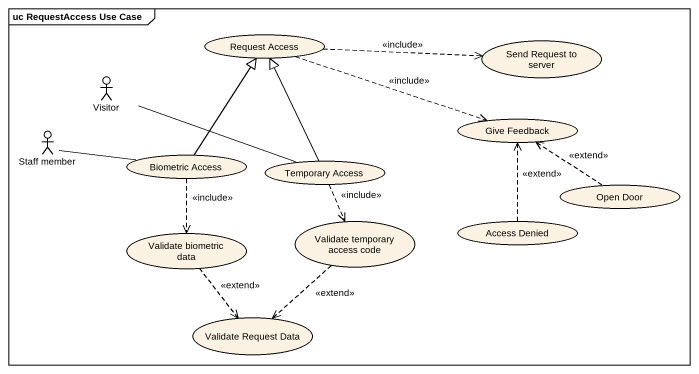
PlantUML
@startuml
mainframe uc RequestAccess Use Case
usecase "Request Access" as Request_Access
usecase "Send Request to server" as Send_Request_to_server
actor Visitor
actor "Staff member" as Staff_member
usecase "Give Feedback" as Give_Feedback
usecase "Biometric Access" as Biometric_Access
usecase "Temporary Access" as Temporary_Access
usecase "Open Door" as Open_Door
usecase "Validate biometric data" as Validate_biometric_data
usecase "Validate temporary access code" as Validate_temporary_access
usecase "Access Denied" as Access_Denied
usecase "Validate Request Data" as Validate_Request_Data
Request_Access .right.> Send_Request_to_server : <<include>>
Request_Access .right.> Give_Feedback : <<include>>
Visitor -right- Temporary_Access
Staff_member -right- Biometric_Access
Biometric_Access -up-|> Request_Access
Biometric_Access ..> Validate_biometric_data : <<include>>
Temporary_Access -up-|> Request_Access
Temporary_Access ..> Validate_temporary_access : <<include>>
Open_Door .up.> Give_Feedback : <<extend>>
Validate_biometric_data ..> Validate_Request_Data : <<extend>>
Validate_temporary_access ..> Validate_Request_Data : <<extend>>
Access_Denied .up.> Give_Feedback : <<extend>>
@enduml
